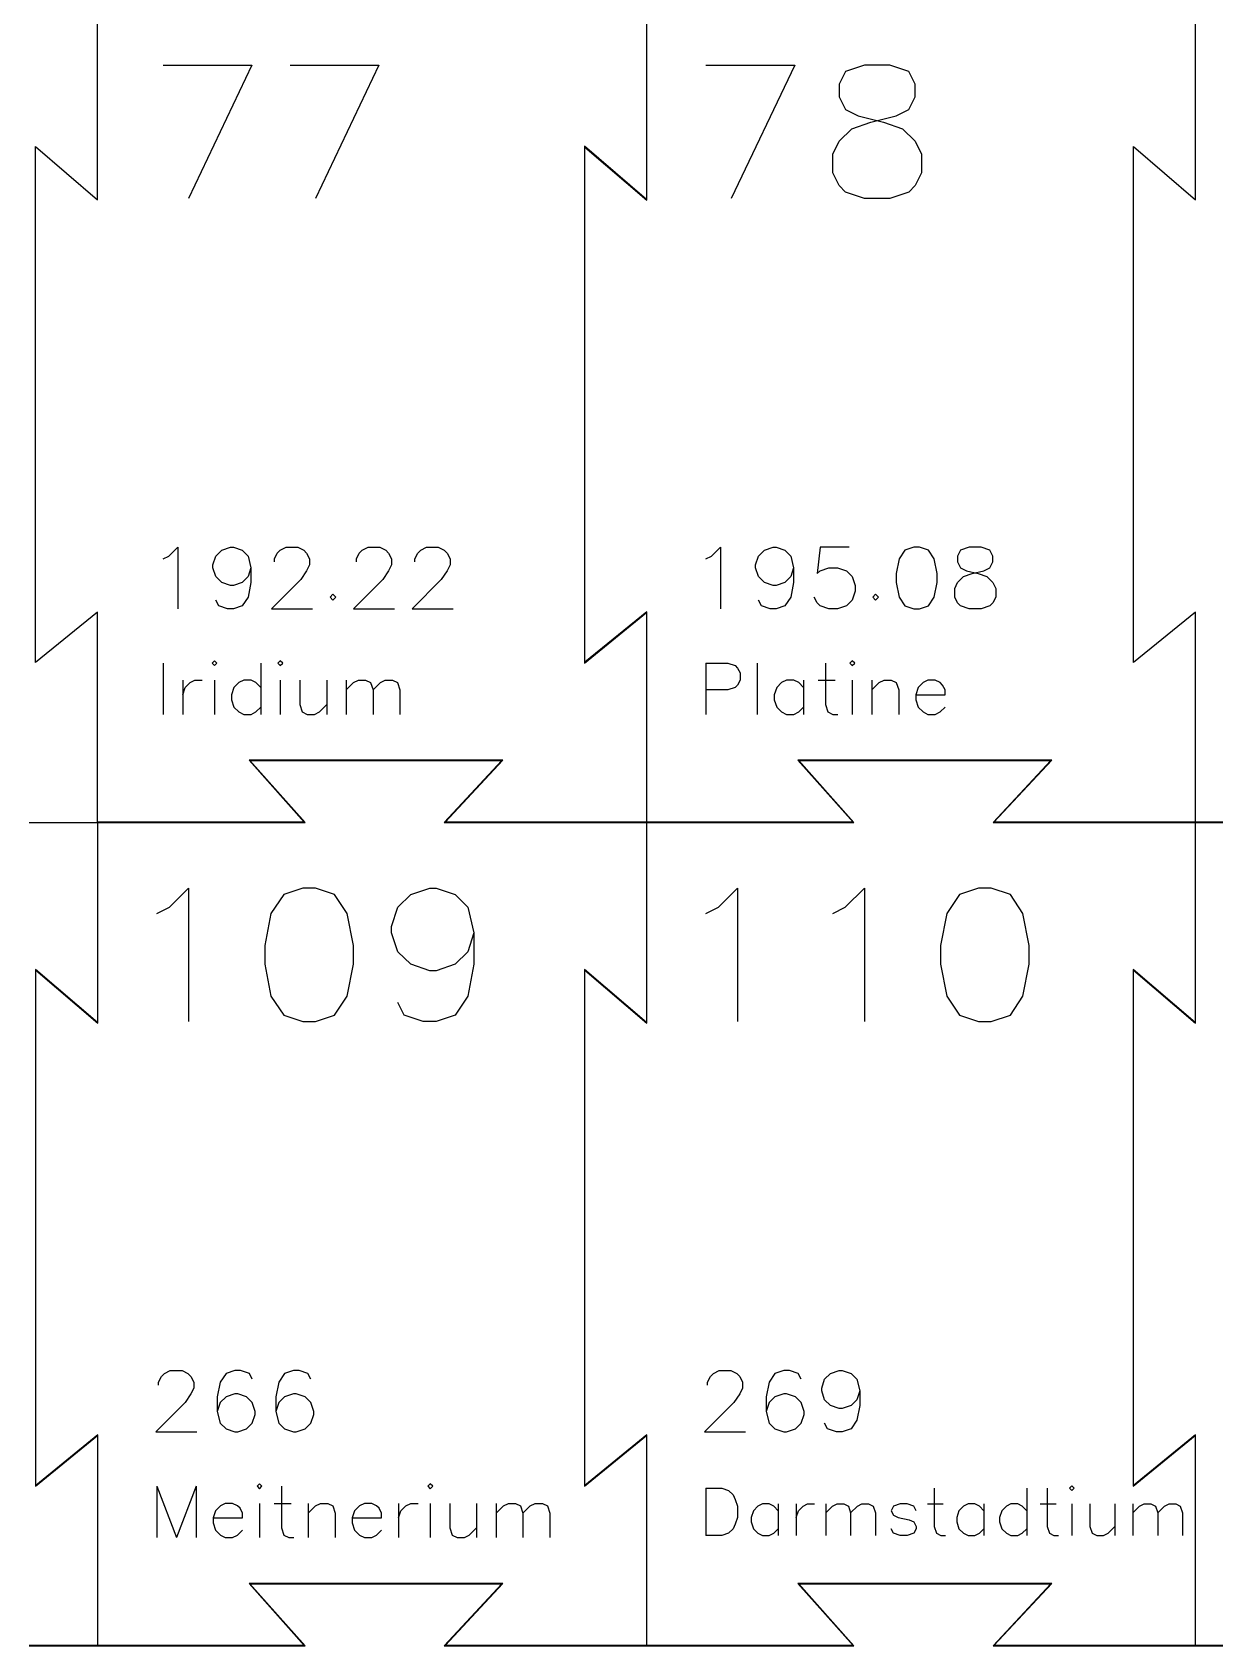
# Model space of a CAD drawing. Extents: x 0 to 297, y 0 to 210.
# Drawn here: x 132.7 to 164.73, y 50.47 to 94.19 of the extents above; entities that cross this region are included whole.
import ezdxf

# ---------------------------------------------------------------- set-up
doc = ezdxf.new("R2010")
doc.units = 0
doc.layers.get('0').update_dxf_attribs({"linetype": 'CONTINUOUS'})

msp = doc.modelspace()

# ---------------------------------------------------------------- linework, layer by layer
at = {"color": 1}
for p, q in [((149.333311, 95.087278), (149.333311, 92.386224)), ((149.342327, 92.386224), (149.342327, 95.087278)), ((134.466542, 89.655262), (134.466542, 92.386247)), ((149.333311, 92.386224), (149.333311, 89.665496)), ((149.342327, 89.645002), (149.342327, 92.386224)), ((164.209413, 89.655262), (164.209413, 92.386247)), ((132.787718, 77.110438), (132.787718, 91.093906)), ((132.787718, 91.093906), (134.466542, 89.655262)), ((149.333311, 89.665496), (147.654488, 91.104145)), ((147.654488, 91.104145), (147.654488, 77.100472)), ((147.663503, 77.120145), (147.663503, 91.083652)), ((147.663503, 91.083652), (149.342327, 89.645002)), ((162.530589, 77.110438), (162.530589, 91.093906)), ((162.530589, 91.093906), (164.209413, 89.655262)), ((134.466542, 78.481651), (132.787718, 77.110438)), ((134.466542, 75.638294), (134.466542, 78.481651)), ((147.654488, 77.100472), (149.333311, 78.471902)), ((149.342327, 78.491576), (147.663503, 77.120145)), ((149.333311, 78.471902), (149.333311, 75.63805)), ((149.342327, 75.63805), (149.342327, 78.491576)), ((164.209413, 78.481651), (162.530589, 77.110438)), ((164.209413, 75.638294), (164.209413, 78.481651)), ((149.333311, 75.63805), (149.333311, 72.779605)), ((149.342327, 72.779605), (149.342327, 75.63805)), ((138.568511, 74.463358), (140.066173, 72.784523)), ((145.443654, 74.463358), (138.568511, 74.463358)), ((140.086666, 72.775508), (138.589004, 74.454342)), ((138.589004, 74.454342), (145.422341, 74.454342)), ((145.422341, 74.454342), (143.85992, 72.775508)), ((143.880414, 72.784523), (145.443654, 74.463358)), ((153.439946, 74.463358), (154.937608, 72.784523)), ((160.31509, 74.463358), (153.439946, 74.463358)), ((154.958101, 72.775508), (153.46044, 74.454342)), ((153.46044, 74.454342), (160.293777, 74.454342)), ((160.293777, 74.454342), (158.731356, 72.775508)), ((158.751849, 72.784523), (160.31509, 74.463358)), ((134.461876, 72.779993), (134.461876, 70.078938)), ((134.470891, 72.779993), (134.461876, 72.779993)), ((136.47408, 72.784523), (134.466542, 72.784523)), ((134.466542, 72.784523), (134.466542, 72.775508)), ((134.466542, 72.775508), (136.47408, 72.775508)), ((134.470891, 70.078938), (134.470891, 72.779993)), ((140.066173, 72.784523), (136.47408, 72.784523)), ((136.47408, 72.775508), (140.086666, 72.775508)), ((143.85992, 72.775508), (145.665803, 72.775508)), ((145.665803, 72.784523), (143.880414, 72.784523)), ((147.481523, 72.784523), (145.665803, 72.784523)), ((145.665803, 72.775508), (147.481523, 72.775508)), ((149.33823, 72.784523), (147.481523, 72.784523)), ((147.481523, 72.775508), (149.33823, 72.775508)), ((149.333311, 72.779993), (149.333311, 70.078938)), ((149.342327, 72.779993), (149.333311, 72.779993)), ((149.333311, 72.779605), (149.342327, 72.779605)), ((151.345516, 72.784523), (149.337977, 72.784523)), ((149.337977, 72.784523), (149.337977, 72.775508)), ((149.337977, 72.775508), (151.345516, 72.775508)), ((149.33823, 72.775508), (149.33823, 72.784523)), ((149.342327, 70.078938), (149.342327, 72.779993)), ((154.937608, 72.784523), (151.345516, 72.784523)), ((151.345516, 72.775508), (154.958101, 72.775508)), ((158.731356, 72.775508), (160.537239, 72.775508)), ((160.537239, 72.784523), (158.751849, 72.784523)), ((162.352959, 72.784523), (160.537239, 72.784523)), ((160.537239, 72.775508), (162.352959, 72.775508)), ((164.209665, 72.784523), (162.352959, 72.784523)), ((162.352959, 72.775508), (164.209665, 72.775508)), ((164.204747, 72.779993), (164.204747, 70.078938)), ((164.213762, 72.779993), (164.204747, 72.779993)), ((166.216951, 72.784523), (164.209413, 72.784523)), ((164.209413, 72.784523), (164.209413, 72.775508)), ((164.209413, 72.775508), (166.216951, 72.775508)), ((164.209665, 72.775508), (164.209665, 72.784523)), ((164.213762, 70.078938), (164.213762, 72.779993)), ((134.461876, 70.078938), (134.461876, 67.358211)), ((134.470891, 67.337717), (134.470891, 70.078938)), ((149.333311, 70.078938), (149.333311, 67.358211)), ((149.342327, 67.337717), (149.342327, 70.078938)), ((164.204747, 70.078938), (164.204747, 67.358211)), ((164.213762, 67.337717), (164.213762, 70.078938)), ((134.461876, 67.358211), (132.783052, 68.79686)), ((132.783052, 68.79686), (132.783052, 54.793186)), ((132.792068, 54.81286), (132.792068, 68.776366)), ((132.792068, 68.776366), (134.470891, 67.337717)), ((149.333311, 67.358211), (147.654488, 68.79686)), ((147.654488, 68.79686), (147.654488, 54.793186)), ((147.663503, 54.81286), (147.663503, 68.776366)), ((147.663503, 68.776366), (149.342327, 67.337717)), ((164.204747, 67.358211), (162.525923, 68.79686)), ((162.525923, 68.79686), (162.525923, 54.793186)), ((162.534939, 54.81286), (162.534939, 68.776366)), ((162.534939, 68.776366), (164.213762, 67.337717)), ((132.783052, 54.793186), (134.461876, 56.164617)), ((134.470891, 56.18429), (132.792068, 54.81286)), ((134.461876, 56.164617), (134.461876, 53.330764)), ((134.470891, 53.330764), (134.470891, 56.18429)), ((147.654488, 54.793186), (149.333311, 56.164617)), ((149.342327, 56.18429), (147.663503, 54.81286)), ((149.333311, 56.164617), (149.333311, 53.330764)), ((149.342327, 53.330764), (149.342327, 56.18429)), ((162.525923, 54.793186), (164.204747, 56.164617)), ((164.213762, 56.18429), (162.534939, 54.81286)), ((164.204747, 56.164617), (164.204747, 53.330764)), ((164.213762, 53.330764), (164.213762, 56.18429)), ((134.461876, 53.330764), (134.461876, 50.472319)), ((134.470891, 50.472319), (134.470891, 53.330764)), ((149.333311, 53.330764), (149.333311, 50.472319)), ((149.342327, 50.472319), (149.342327, 53.330764)), ((164.204747, 53.330764), (164.204747, 50.472319)), ((164.213762, 50.472319), (164.213762, 53.330764)), ((138.568511, 52.156072), (140.066173, 50.477238)), ((145.443654, 52.156072), (138.568511, 52.156072)), ((140.086666, 50.468223), (138.589004, 52.147057)), ((138.589004, 52.147057), (145.422341, 52.147057)), ((145.422341, 52.147057), (143.85992, 50.468223)), ((143.880414, 50.477238), (145.443654, 52.156072)), ((153.439946, 52.156072), (154.937608, 50.477238)), ((160.31509, 52.156072), (153.439946, 52.156072)), ((154.958101, 50.468223), (153.46044, 52.147057)), ((153.46044, 52.147057), (160.293777, 52.147057)), ((160.293777, 52.147057), (158.731356, 50.468223)), ((158.751849, 50.477238), (160.31509, 52.156072)), ((134.466795, 50.477238), (132.610088, 50.477238)), ((132.610088, 50.468223), (134.466795, 50.468223)), ((134.461876, 50.472319), (134.470891, 50.472319)), ((136.47408, 50.477238), (134.466542, 50.477238)), ((134.466542, 50.477238), (134.466542, 50.468223)), ((134.466542, 50.468223), (136.47408, 50.468223)), ((134.466795, 50.468223), (134.466795, 50.477238)), ((140.066173, 50.477238), (136.47408, 50.477238)), ((136.47408, 50.468223), (140.086666, 50.468223)), ((143.85992, 50.468223), (145.665803, 50.468223)), ((145.665803, 50.477238), (143.880414, 50.477238)), ((147.481523, 50.477238), (145.665803, 50.477238)), ((145.665803, 50.468223), (147.481523, 50.468223)), ((149.33823, 50.477238), (147.481523, 50.477238)), ((147.481523, 50.468223), (149.33823, 50.468223)), ((149.333311, 50.472319), (149.342327, 50.472319)), ((151.345516, 50.477238), (149.337977, 50.477238)), ((149.337977, 50.477238), (149.337977, 50.468223)), ((149.337977, 50.468223), (151.345516, 50.468223)), ((149.33823, 50.468223), (149.33823, 50.477238)), ((154.937608, 50.477238), (151.345516, 50.477238)), ((151.345516, 50.468223), (154.958101, 50.468223)), ((158.731356, 50.468223), (160.537239, 50.468223)), ((160.537239, 50.477238), (158.751849, 50.477238)), ((162.352959, 50.477238), (160.537239, 50.477238)), ((160.537239, 50.468223), (162.352959, 50.468223)), ((164.209665, 50.477238), (162.352959, 50.477238)), ((162.352959, 50.468223), (164.209665, 50.468223)), ((164.204747, 50.472319), (164.213762, 50.472319)), ((166.216951, 50.477238), (164.209413, 50.477238)), ((164.209413, 50.477238), (164.209413, 50.468223)), ((164.209413, 50.468223), (166.216951, 50.468223)), ((164.209665, 50.468223), (164.209665, 50.477238))]:
    msp.add_line(p, q, dxfattribs=at)
at = {"color": 5}
for p, q in [((136.2433, 93.304776), (138.649474, 93.304776)), ((138.649474, 93.304776), (136.930779, 89.692764)), ((139.680692, 93.304776), (142.086865, 93.304776)), ((142.086865, 93.304776), (140.36817, 89.692764)), ((150.946853, 93.304776), (153.353027, 93.304776)), ((153.353027, 93.304776), (151.634332, 89.692764)), ((155.240864, 93.304776), (154.727984, 93.130177)), ((155.928343, 93.304776), (155.240864, 93.304776)), ((156.446679, 93.130177), (155.928343, 93.304776)), ((154.727984, 93.130177), (154.553386, 92.786436)), ((154.553386, 92.786436), (154.553386, 92.442694)), ((156.615821, 92.786436), (156.446679, 93.130177)), ((156.615821, 92.442694), (156.615821, 92.786436)), ((154.553386, 92.442694), (154.727984, 92.098953)), ((156.446679, 92.098953), (156.615821, 92.442694)), ((154.727984, 92.098953), (155.071723, 91.929811)), ((155.071723, 91.929811), (155.759201, 91.755212)), ((155.415462, 91.755212), (156.10294, 91.929811)), ((156.10294, 91.929811), (156.446679, 92.098953)), ((154.553386, 91.242328), (154.902581, 91.580613)), ((154.902581, 91.580613), (155.415462, 91.755212)), ((155.759201, 91.755212), (156.277538, 91.580613)), ((156.277538, 91.580613), (156.615821, 91.242328)), ((154.384245, 90.89313), (154.553386, 91.242328)), ((156.615821, 91.242328), (156.790419, 90.89313)), ((154.384245, 90.380247), (154.384245, 90.89313)), ((156.790419, 90.89313), (156.790419, 90.380247)), ((154.553386, 90.036505), (154.384245, 90.380247)), ((156.790419, 90.380247), (156.615821, 90.036505)), ((154.727984, 89.864635), (154.553386, 90.036505)), ((155.240864, 89.692764), (154.727984, 89.864635)), ((155.928343, 89.692764), (155.240864, 89.692764)), ((156.446679, 89.864635), (155.928343, 89.692764)), ((156.615821, 90.036505), (156.446679, 89.864635)), ((136.399439, 79.997749), (136.638672, 80.236982)), ((136.638672, 80.236982), (136.638672, 78.5699)), ((137.66863, 79.997749), (137.829797, 80.156398)), ((137.829797, 80.156398), (138.066511, 80.236982)), ((138.066511, 80.236982), (138.147095, 80.236982)), ((138.147095, 80.236982), (138.383809, 80.156398)), ((138.383809, 80.156398), (138.542458, 79.997749)), ((139.255118, 79.919683), (139.335702, 80.075814)), ((139.335702, 80.075814), (139.416285, 80.156398)), ((139.416285, 80.156398), (139.572416, 80.236982)), ((139.572416, 80.236982), (139.889713, 80.236982)), ((139.889713, 80.236982), (140.050881, 80.156398)), ((140.050881, 80.156398), (140.128946, 80.075814)), ((140.128946, 80.075814), (140.207011, 79.919683)), ((141.476202, 79.919683), (141.556785, 80.075814)), ((141.556785, 80.075814), (141.637369, 80.156398)), ((141.637369, 80.156398), (141.793499, 80.236982)), ((141.793499, 80.236982), (142.110797, 80.236982)), ((142.110797, 80.236982), (142.271964, 80.156398)), ((142.271964, 80.156398), (142.350029, 80.075814)), ((142.350029, 80.075814), (142.428095, 79.919683)), ((143.06269, 79.919683), (143.143274, 80.075814)), ((143.143274, 80.075814), (143.223857, 80.156398)), ((143.223857, 80.156398), (143.379988, 80.236982)), ((143.379988, 80.236982), (143.697285, 80.236982)), ((143.697285, 80.236982), (143.858452, 80.156398)), ((143.858452, 80.156398), (143.936518, 80.075814)), ((143.936518, 80.075814), (144.014583, 79.919683)), ((151.102992, 79.997749), (151.342225, 80.236982)), ((151.342225, 80.236982), (151.342225, 78.5699)), ((152.372183, 79.997749), (152.53335, 80.156398)), ((152.53335, 80.156398), (152.770064, 80.236982)), ((152.770064, 80.236982), (152.850648, 80.236982)), ((152.850648, 80.236982), (153.087362, 80.156398)), ((153.087362, 80.156398), (153.246011, 79.997749)), ((154.039255, 80.236982), (153.958671, 79.521799)), ((154.832499, 80.236982), (154.039255, 80.236982)), ((156.340922, 80.156398), (156.179755, 79.919683)), ((156.577636, 80.236982), (156.340922, 80.156398)), ((156.736285, 80.236982), (156.577636, 80.236982)), ((156.975517, 80.156398), (156.736285, 80.236982)), ((157.131648, 79.919683), (156.975517, 80.156398)), ((157.846827, 80.156398), (157.766243, 79.997749)), ((158.083541, 80.236982), (157.846827, 80.156398)), ((158.400838, 80.236982), (158.083541, 80.236982)), ((158.640071, 80.156398), (158.400838, 80.236982)), ((158.718136, 79.997749), (158.640071, 80.156398)), ((136.243309, 79.919683), (136.399439, 79.997749)), ((137.590565, 79.758515), (137.66863, 79.997749)), ((137.590565, 79.680449), (137.590565, 79.758515)), ((137.66863, 79.441215), (137.590565, 79.680449)), ((138.542458, 79.997749), (138.620523, 79.680449)), ((138.620523, 79.680449), (138.542458, 79.441215)), ((138.620523, 79.680449), (138.620523, 79.285083)), ((139.255118, 79.839099), (139.255118, 79.919683)), ((140.128946, 79.602383), (139.970297, 79.363149)), ((140.207011, 79.758515), (140.128946, 79.602383)), ((140.207011, 79.919683), (140.207011, 79.758515)), ((141.476202, 79.839099), (141.476202, 79.919683)), ((142.350029, 79.602383), (142.191381, 79.363149)), ((142.428095, 79.758515), (142.350029, 79.602383)), ((142.428095, 79.919683), (142.428095, 79.758515)), ((143.06269, 79.839099), (143.06269, 79.919683)), ((143.936518, 79.602383), (143.777869, 79.363149)), ((144.014583, 79.758515), (143.936518, 79.602383)), ((144.014583, 79.919683), (144.014583, 79.758515)), ((150.946862, 79.919683), (151.102992, 79.997749)), ((152.294118, 79.758515), (152.372183, 79.997749)), ((152.294118, 79.680449), (152.294118, 79.758515)), ((152.372183, 79.441215), (152.294118, 79.680449)), ((153.246011, 79.997749), (153.324076, 79.680449)), ((153.324076, 79.680449), (153.246011, 79.441215)), ((153.324076, 79.680449), (153.324076, 79.285083)), ((153.958671, 79.521799), (154.039255, 79.602383)), ((154.039255, 79.602383), (154.275969, 79.680449)), ((154.275969, 79.680449), (154.515201, 79.680449)), ((154.515201, 79.680449), (154.754434, 79.602383)), ((154.754434, 79.602383), (154.910564, 79.441215)), ((156.179755, 79.919683), (156.10169, 79.521799)), ((157.212231, 79.521799), (157.131648, 79.919683)), ((157.766243, 79.997749), (157.766243, 79.839099)), ((157.766243, 79.839099), (157.846827, 79.680449)), ((157.846827, 79.680449), (158.005475, 79.602383)), ((158.005475, 79.602383), (158.322773, 79.521799)), ((158.164124, 79.521799), (158.481422, 79.602383)), ((158.481422, 79.602383), (158.640071, 79.680449)), ((158.640071, 79.680449), (158.718136, 79.839099)), ((158.718136, 79.839099), (158.718136, 79.997749)), ((137.829797, 79.285083), (137.66863, 79.441215)), ((138.066511, 79.204499), (137.829797, 79.285083)), ((138.147095, 79.204499), (138.066511, 79.204499)), ((138.383809, 79.285083), (138.147095, 79.204499)), ((138.542458, 79.441215), (138.383809, 79.285083)), ((138.620523, 79.285083), (138.542458, 78.8872)), ((139.970297, 79.363149), (139.177053, 78.5699)), ((142.191381, 79.363149), (141.398136, 78.5699)), ((143.777869, 79.363149), (142.984625, 78.5699)), ((152.53335, 79.285083), (152.372183, 79.441215)), ((152.770064, 79.204499), (152.53335, 79.285083)), ((152.850648, 79.204499), (152.770064, 79.204499)), ((153.087362, 79.285083), (152.850648, 79.204499)), ((153.246011, 79.441215), (153.087362, 79.285083)), ((153.324076, 79.285083), (153.246011, 78.8872)), ((154.910564, 79.441215), (154.991148, 79.204499)), ((154.991148, 79.204499), (154.991148, 79.04585)), ((156.10169, 79.521799), (156.10169, 79.285083)), ((156.10169, 79.285083), (156.179755, 78.8872)), ((157.131648, 78.8872), (157.212231, 79.285083)), ((157.212231, 79.285083), (157.212231, 79.521799)), ((157.688178, 79.123915), (157.766243, 79.285083)), ((157.766243, 79.285083), (157.92741, 79.441215)), ((157.92741, 79.441215), (158.164124, 79.521799)), ((158.322773, 79.521799), (158.562005, 79.441215)), ((158.562005, 79.441215), (158.718136, 79.285083)), ((158.718136, 79.285083), (158.79872, 79.123915)), ((137.749213, 78.649225), (137.66863, 78.807875)), ((138.542458, 78.8872), (138.383809, 78.649225)), ((140.841606, 78.967784), (140.763541, 78.8872)), ((140.763541, 78.8872), (140.841606, 78.807875)), ((140.92219, 78.8872), (140.841606, 78.967784)), ((140.841606, 78.807875), (140.92219, 78.8872)), ((152.452766, 78.649225), (152.372183, 78.807875)), ((153.246011, 78.8872), (153.087362, 78.649225)), ((153.958671, 78.72855), (153.880606, 78.8872)), ((154.039255, 78.649225), (153.958671, 78.72855)), ((154.910564, 78.807875), (154.754434, 78.649225)), ((154.991148, 79.04585), (154.910564, 78.807875)), ((155.54516, 78.967784), (155.467094, 78.8872)), ((155.467094, 78.8872), (155.54516, 78.807875)), ((155.625743, 78.8872), (155.54516, 78.967784)), ((155.54516, 78.807875), (155.625743, 78.8872)), ((156.179755, 78.8872), (156.340922, 78.649225)), ((156.975517, 78.649225), (157.131648, 78.8872)), ((157.688178, 78.8872), (157.688178, 79.123915)), ((157.766243, 78.72855), (157.688178, 78.8872)), ((157.846827, 78.649225), (157.766243, 78.72855)), ((158.718136, 78.72855), (158.640071, 78.649225)), ((158.79872, 78.8872), (158.718136, 78.72855)), ((158.79872, 79.123915), (158.79872, 78.8872)), ((137.985928, 78.5699), (137.749213, 78.649225)), ((138.147095, 78.5699), (137.985928, 78.5699)), ((138.383809, 78.649225), (138.147095, 78.5699)), ((139.177053, 78.5699), (140.287595, 78.5699)), ((141.398136, 78.5699), (142.508678, 78.5699)), ((142.984625, 78.5699), (144.095167, 78.5699)), ((152.689481, 78.5699), (152.452766, 78.649225)), ((152.850648, 78.5699), (152.689481, 78.5699)), ((153.087362, 78.649225), (152.850648, 78.5699)), ((154.275969, 78.5699), (154.039255, 78.649225)), ((154.515201, 78.5699), (154.275969, 78.5699)), ((154.754434, 78.649225), (154.515201, 78.5699)), ((156.340922, 78.649225), (156.577636, 78.5699)), ((156.577636, 78.5699), (156.736285, 78.5699)), ((156.736285, 78.5699), (156.975517, 78.649225)), ((158.083541, 78.5699), (157.846827, 78.649225)), ((158.400838, 78.5699), (158.083541, 78.5699)), ((158.640071, 78.649225), (158.400838, 78.5699)), ((136.243266, 77.098024), (136.243266, 75.708789)), ((137.632492, 77.163079), (137.567438, 77.098024)), ((137.567438, 77.098024), (137.632492, 77.030871)), ((137.699645, 77.098024), (137.632492, 77.163079)), ((137.632492, 77.030871), (137.699645, 77.098024)), ((138.889512, 77.098024), (138.889512, 75.708789)), ((139.416242, 77.163079), (139.351188, 77.098024)), ((139.351188, 77.098024), (139.416242, 77.030871)), ((139.483395, 77.098024), (139.416242, 77.163079)), ((139.416242, 77.030871), (139.483395, 77.098024)), ((150.946817, 77.098024), (150.946817, 75.708789)), ((150.946817, 77.098024), (151.5428, 77.098024)), ((151.5428, 77.098024), (151.740061, 77.030871)), ((151.740061, 77.030871), (151.807214, 76.963717)), ((151.807214, 76.963717), (151.874367, 76.833608)), ((152.336044, 77.098024), (152.336044, 75.708789)), ((154.186947, 77.098024), (154.186947, 75.973205)), ((154.913038, 77.163079), (154.847984, 77.098024)), ((154.847984, 77.098024), (154.913038, 77.030871)), ((154.980191, 77.098024), (154.913038, 77.163079)), ((154.913038, 77.030871), (154.980191, 77.098024)), ((136.772095, 76.634246), (136.772095, 75.708789)), ((136.839248, 76.434885), (136.971456, 76.569191)), ((136.971456, 76.569191), (137.103663, 76.634246)), ((137.103663, 76.634246), (137.300925, 76.634246)), ((137.632492, 76.634246), (137.632492, 75.708789)), ((138.295628, 76.569191), (138.161322, 76.434885)), ((138.425737, 76.634246), (138.295628, 76.569191)), ((138.625097, 76.634246), (138.425737, 76.634246)), ((138.757304, 76.569191), (138.625097, 76.634246)), ((138.889512, 76.434885), (138.757304, 76.569191)), ((139.416242, 76.634246), (139.416242, 75.708789)), ((139.945072, 76.634246), (139.945072, 75.973205)), ((140.673262, 76.634246), (140.673262, 75.708789)), ((141.199992, 76.634246), (141.199992, 75.708789)), ((141.199992, 76.36983), (141.399353, 76.569191)), ((141.399353, 76.569191), (141.53156, 76.634246)), ((141.53156, 76.634246), (141.728822, 76.634246)), ((141.728822, 76.634246), (141.863128, 76.569191)), ((141.863128, 76.569191), (141.928182, 76.36983)), ((141.928182, 76.36983), (142.127543, 76.569191)), ((142.127543, 76.569191), (142.257651, 76.634246)), ((142.257651, 76.634246), (142.457012, 76.634246)), ((142.457012, 76.634246), (142.589219, 76.569191)), ((142.589219, 76.569191), (142.656372, 76.36983)), ((151.874367, 76.634246), (151.807214, 76.502038)), ((151.874367, 76.833608), (151.874367, 76.634246)), ((152.999179, 76.569191), (152.864873, 76.434885)), ((153.129288, 76.634246), (152.999179, 76.569191)), ((153.328648, 76.634246), (153.129288, 76.634246)), ((153.460856, 76.569191), (153.328648, 76.634246)), ((153.593063, 76.434885), (153.460856, 76.569191)), ((153.593063, 76.634246), (153.593063, 75.708789)), ((153.989685, 76.634246), (154.451361, 76.634246)), ((154.913038, 76.634246), (154.913038, 75.708789)), ((155.441867, 76.634246), (155.441867, 75.708789)), ((155.441867, 76.36983), (155.641228, 76.569191)), ((155.641228, 76.569191), (155.773435, 76.634246)), ((155.773435, 76.634246), (155.970697, 76.634246)), ((155.970697, 76.634246), (156.105003, 76.569191)), ((156.105003, 76.569191), (156.170057, 76.36983)), ((156.831094, 76.569191), (156.696788, 76.434885)), ((156.961203, 76.634246), (156.831094, 76.569191)), ((157.160563, 76.634246), (156.961203, 76.634246)), ((157.29277, 76.569191), (157.160563, 76.634246)), ((157.359923, 76.502038), (157.29277, 76.569191)), ((136.772095, 76.237622), (136.839248, 76.434885)), ((138.161322, 76.434885), (138.096267, 76.237622)), ((138.096267, 76.237622), (138.096267, 76.105413)), ((138.096267, 76.105413), (138.161322, 75.907101)), ((141.928182, 76.36983), (141.928182, 75.708789)), ((142.656372, 76.36983), (142.656372, 75.708789)), ((151.5428, 76.36983), (150.946817, 76.36983)), ((151.740061, 76.434885), (151.5428, 76.36983)), ((151.807214, 76.502038), (151.740061, 76.434885)), ((152.864873, 76.434885), (152.799819, 76.237622)), ((152.799819, 76.237622), (152.799819, 76.105413)), ((152.799819, 76.105413), (152.864873, 75.907101)), ((156.170057, 76.36983), (156.170057, 75.708789)), ((156.696788, 76.434885), (156.631734, 76.237622)), ((156.631734, 76.237622), (157.424978, 76.237622)), ((156.631734, 76.237622), (156.631734, 76.105413)), ((156.631734, 76.105413), (156.696788, 75.907101)), ((157.424978, 76.36983), (157.359923, 76.502038)), ((157.424978, 76.237622), (157.424978, 76.36983)), ((138.161322, 75.907101), (138.295628, 75.774893)), ((138.295628, 75.774893), (138.425737, 75.708789)), ((138.425737, 75.708789), (138.625097, 75.708789)), ((138.625097, 75.708789), (138.757304, 75.774893)), ((138.757304, 75.774893), (138.889512, 75.907101)), ((139.945072, 75.973205), (140.012225, 75.774893)), ((140.012225, 75.774893), (140.144432, 75.708789)), ((140.144432, 75.708789), (140.343792, 75.708789)), ((140.343792, 75.708789), (140.473901, 75.774893)), ((140.473901, 75.774893), (140.673262, 75.973205)), ((152.864873, 75.907101), (152.999179, 75.774893)), ((152.999179, 75.774893), (153.129288, 75.708789)), ((153.129288, 75.708789), (153.328648, 75.708789)), ((153.328648, 75.708789), (153.460856, 75.774893)), ((153.460856, 75.774893), (153.593063, 75.907101)), ((154.186947, 75.973205), (154.2541, 75.774893)), ((154.2541, 75.774893), (154.384209, 75.708789)), ((154.384209, 75.708789), (154.518514, 75.708789)), ((156.696788, 75.907101), (156.831094, 75.774893)), ((156.831094, 75.774893), (156.961203, 75.708789)), ((156.961203, 75.708789), (157.160563, 75.708789)), ((157.160563, 75.708789), (157.29277, 75.774893)), ((157.29277, 75.774893), (157.424978, 75.907101)), ((136.4137, 70.47915), (136.932037, 70.99749)), ((136.932037, 70.99749), (136.932037, 67.385479)), ((140.025689, 70.99749), (139.512808, 70.822892)), ((140.369428, 70.99749), (140.025689, 70.99749)), ((140.887765, 70.822892), (140.369428, 70.99749)), ((142.9502, 70.822892), (143.46308, 70.99749)), ((143.46308, 70.99749), (143.637678, 70.99749)), ((143.637678, 70.99749), (144.150559, 70.822892)), ((151.285135, 70.47915), (151.803472, 70.99749)), ((151.803472, 70.99749), (151.803472, 67.385479)), ((154.722527, 70.47915), (155.240864, 70.99749)), ((155.240864, 70.99749), (155.240864, 67.385479)), ((158.334516, 70.99749), (157.821635, 70.822892)), ((158.678255, 70.99749), (158.334516, 70.99749)), ((159.196592, 70.822892), (158.678255, 70.99749)), ((136.075417, 70.310008), (136.4137, 70.47915)), ((139.512808, 70.822892), (139.163613, 70.310008)), ((141.226048, 70.310008), (140.887765, 70.822892)), ((142.431863, 69.96081), (142.601004, 70.47915)), ((142.601004, 70.47915), (142.9502, 70.822892)), ((144.150559, 70.822892), (144.494298, 70.47915)), ((144.494298, 70.47915), (144.663439, 69.791668)), ((150.946852, 70.310008), (151.285135, 70.47915)), ((154.384244, 70.310008), (154.722527, 70.47915)), ((157.821635, 70.822892), (157.47244, 70.310008)), ((159.534875, 70.310008), (159.196592, 70.822892)), ((139.163613, 70.310008), (138.994472, 69.447926)), ((141.400645, 69.447926), (141.226048, 70.310008)), ((142.431863, 69.791668), (142.431863, 69.96081)), ((157.47244, 70.310008), (157.303298, 69.447926)), ((159.709472, 69.447926), (159.534875, 70.310008)), ((142.601004, 69.273328), (142.431863, 69.791668)), ((144.663439, 69.791668), (144.494298, 69.273328)), ((144.663439, 69.791668), (144.663439, 68.935043)), ((138.994472, 69.447926), (138.994472, 68.935043)), ((141.400645, 68.935043), (141.400645, 69.447926)), ((142.9502, 68.935043), (142.601004, 69.273328)), ((144.494298, 69.273328), (144.150559, 68.935043)), ((157.303298, 69.447926), (157.303298, 68.935043)), ((159.709472, 68.935043), (159.709472, 69.447926)), ((138.994472, 68.935043), (139.163613, 68.072961)), ((141.226048, 68.072961), (141.400645, 68.935043)), ((143.46308, 68.760444), (142.9502, 68.935043)), ((143.637678, 68.760444), (143.46308, 68.760444)), ((144.150559, 68.935043), (143.637678, 68.760444)), ((144.663439, 68.935043), (144.494298, 68.072961)), ((157.303298, 68.935043), (157.47244, 68.072961)), ((159.534875, 68.072961), (159.709472, 68.935043)), ((139.163613, 68.072961), (139.512808, 67.557349)), ((140.887765, 67.557349), (141.226048, 68.072961)), ((142.775602, 67.557349), (142.601004, 67.901091)), ((144.494298, 68.072961), (144.150559, 67.557349)), ((157.47244, 68.072961), (157.821635, 67.557349)), ((159.196592, 67.557349), (159.534875, 68.072961)), ((139.512808, 67.557349), (140.025689, 67.385479)), ((140.025689, 67.385479), (140.369428, 67.385479)), ((140.369428, 67.385479), (140.887765, 67.557349)), ((143.288483, 67.385479), (142.775602, 67.557349)), ((143.637678, 67.385479), (143.288483, 67.385479)), ((144.150559, 67.557349), (143.637678, 67.385479)), ((157.821635, 67.557349), (158.334516, 67.385479)), ((158.334516, 67.385479), (158.678255, 67.385479)), ((158.678255, 67.385479), (159.196592, 67.557349)), ((136.119461, 57.612397), (136.200045, 57.768529)), ((136.200045, 57.768529), (136.280628, 57.849113)), ((136.280628, 57.849113), (136.436759, 57.929697)), ((136.436759, 57.929697), (136.754057, 57.929697)), ((136.754057, 57.929697), (136.915224, 57.849113)), ((136.915224, 57.849113), (136.993289, 57.768529)), ((136.993289, 57.768529), (137.071354, 57.612397)), ((137.945182, 57.849113), (137.786533, 57.612397)), ((138.184414, 57.929697), (137.945182, 57.849113)), ((138.340545, 57.929697), (138.184414, 57.929697)), ((138.579777, 57.849113), (138.340545, 57.929697)), ((138.657843, 57.690463), (138.579777, 57.849113)), ((139.53167, 57.849113), (139.373022, 57.612397)), ((139.770903, 57.929697), (139.53167, 57.849113)), ((139.927033, 57.929697), (139.770903, 57.929697)), ((140.166266, 57.849113), (139.927033, 57.929697)), ((140.244331, 57.690463), (140.166266, 57.849113)), ((150.990897, 57.612397), (151.07148, 57.768529)), ((151.07148, 57.768529), (151.152064, 57.849113)), ((151.152064, 57.849113), (151.308194, 57.929697)), ((151.308194, 57.929697), (151.625492, 57.929697)), ((151.625492, 57.929697), (151.786659, 57.849113)), ((151.786659, 57.849113), (151.864725, 57.768529)), ((151.864725, 57.768529), (151.94279, 57.612397)), ((152.816617, 57.849113), (152.657969, 57.612397)), ((153.05585, 57.929697), (152.816617, 57.849113)), ((153.21198, 57.929697), (153.05585, 57.929697)), ((153.451213, 57.849113), (153.21198, 57.929697)), ((153.529278, 57.690463), (153.451213, 57.849113)), ((154.163873, 57.690463), (154.32504, 57.849113)), ((154.32504, 57.849113), (154.561755, 57.929697)), ((154.561755, 57.929697), (154.642338, 57.929697)), ((154.642338, 57.929697), (154.879052, 57.849113)), ((154.879052, 57.849113), (155.037701, 57.690463)), ((136.119461, 57.531813), (136.119461, 57.612397)), ((136.993289, 57.295098), (136.83464, 57.055864)), ((137.071354, 57.451229), (136.993289, 57.295098)), ((137.071354, 57.612397), (137.071354, 57.451229)), ((137.786533, 57.612397), (137.70595, 57.214514)), ((138.184414, 57.295098), (137.945182, 57.214514)), ((138.26248, 57.295098), (138.184414, 57.295098)), ((138.501712, 57.214514), (138.26248, 57.295098)), ((139.373022, 57.612397), (139.292438, 57.214514)), ((139.770903, 57.295098), (139.53167, 57.214514)), ((139.848968, 57.295098), (139.770903, 57.295098)), ((140.0882, 57.214514), (139.848968, 57.295098)), ((150.990897, 57.531813), (150.990897, 57.612397)), ((151.864725, 57.295098), (151.706076, 57.055864)), ((151.94279, 57.451229), (151.864725, 57.295098)), ((151.94279, 57.612397), (151.94279, 57.451229)), ((152.657969, 57.612397), (152.577385, 57.214514)), ((153.05585, 57.295098), (152.816617, 57.214514)), ((153.133915, 57.295098), (153.05585, 57.295098)), ((153.373148, 57.214514), (153.133915, 57.295098)), ((154.085808, 57.451229), (154.163873, 57.690463)), ((154.085808, 57.373163), (154.085808, 57.451229)), ((154.163873, 57.13393), (154.085808, 57.373163)), ((155.037701, 57.690463), (155.115766, 57.373163)), ((155.115766, 57.373163), (155.037701, 57.13393)), ((155.115766, 57.373163), (155.115766, 56.977798)), ((136.83464, 57.055864), (136.041396, 56.262615)), ((137.70595, 57.214514), (137.70595, 56.81663)), ((137.786533, 57.055864), (137.70595, 56.81663)), ((137.945182, 57.214514), (137.786533, 57.055864)), ((138.657843, 57.055864), (138.501712, 57.214514)), ((138.738426, 56.81663), (138.657843, 57.055864)), ((139.292438, 57.214514), (139.292438, 56.81663)), ((139.373022, 57.055864), (139.292438, 56.81663)), ((139.53167, 57.214514), (139.373022, 57.055864)), ((140.244331, 57.055864), (140.0882, 57.214514)), ((140.324914, 56.81663), (140.244331, 57.055864)), ((151.706076, 57.055864), (150.912832, 56.262615)), ((152.577385, 57.214514), (152.577385, 56.81663)), ((152.657969, 57.055864), (152.577385, 56.81663)), ((152.816617, 57.214514), (152.657969, 57.055864)), ((153.529278, 57.055864), (153.373148, 57.214514)), ((153.609862, 56.81663), (153.529278, 57.055864)), ((154.32504, 56.977798), (154.163873, 57.13393)), ((154.561755, 56.897214), (154.32504, 56.977798)), ((154.642338, 56.897214), (154.561755, 56.897214)), ((154.879052, 56.977798), (154.642338, 56.897214)), ((155.037701, 57.13393), (154.879052, 56.977798)), ((155.115766, 56.977798), (155.037701, 56.579914)), ((137.70595, 56.81663), (137.786533, 56.500589)), ((137.786533, 56.500589), (137.945182, 56.34194)), ((138.501712, 56.34194), (138.657843, 56.500589)), ((138.657843, 56.500589), (138.738426, 56.738564)), ((138.738426, 56.738564), (138.738426, 56.81663)), ((139.292438, 56.81663), (139.373022, 56.500589)), ((139.373022, 56.500589), (139.53167, 56.34194)), ((140.0882, 56.34194), (140.244331, 56.500589)), ((140.244331, 56.500589), (140.324914, 56.738564)), ((140.324914, 56.738564), (140.324914, 56.81663)), ((152.577385, 56.81663), (152.657969, 56.500589)), ((152.657969, 56.500589), (152.816617, 56.34194)), ((153.373148, 56.34194), (153.529278, 56.500589)), ((153.529278, 56.500589), (153.609862, 56.738564)), ((153.609862, 56.738564), (153.609862, 56.81663)), ((154.244457, 56.34194), (154.163873, 56.500589)), ((155.037701, 56.579914), (154.879052, 56.34194)), ((136.041396, 56.262615), (137.151938, 56.262615)), ((137.945182, 56.34194), (138.184414, 56.262615)), ((138.184414, 56.262615), (138.26248, 56.262615)), ((138.26248, 56.262615), (138.501712, 56.34194)), ((139.53167, 56.34194), (139.770903, 56.262615)), ((139.770903, 56.262615), (139.848968, 56.262615)), ((139.848968, 56.262615), (140.0882, 56.34194)), ((150.912832, 56.262615), (152.023373, 56.262615)), ((152.816617, 56.34194), (153.05585, 56.262615)), ((153.05585, 56.262615), (153.133915, 56.262615)), ((153.133915, 56.262615), (153.373148, 56.34194)), ((154.481171, 56.262615), (154.244457, 56.34194)), ((154.642338, 56.262615), (154.481171, 56.262615)), ((154.879052, 56.34194), (154.642338, 56.262615)), ((136.075382, 54.790739), (136.075382, 53.401504)), ((136.075382, 54.790739), (136.604211, 53.401504)), ((137.133041, 54.790739), (136.604211, 53.401504)), ((137.133041, 54.790739), (137.133041, 53.401504)), ((138.851736, 54.855794), (138.786682, 54.790739)), ((138.786682, 54.790739), (138.851736, 54.723585)), ((138.918889, 54.790739), (138.851736, 54.855794)), ((138.851736, 54.723585), (138.918889, 54.790739)), ((139.447719, 54.790739), (139.447719, 53.66592)), ((143.478994, 54.855794), (143.413939, 54.790739)), ((143.413939, 54.790739), (143.478994, 54.723585)), ((143.546147, 54.790739), (143.478994, 54.855794)), ((143.478994, 54.723585), (143.546147, 54.790739)), ((150.946818, 54.741709), (150.946818, 53.455339)), ((150.946818, 54.741709), (151.376253, 54.741709)), ((151.376253, 54.741709), (151.560851, 54.679528)), ((151.560851, 54.679528), (151.681326, 54.557109)), ((157.131845, 54.741709), (157.131845, 53.700177)), ((159.640443, 54.741709), (159.640443, 53.455339)), ((160.190353, 54.741709), (160.190353, 53.700177)), ((160.862681, 54.801947), (160.802443, 54.741709)), ((160.802443, 54.741709), (160.862681, 54.679528)), ((160.924862, 54.741709), (160.862681, 54.801947)), ((160.862681, 54.679528), (160.924862, 54.741709)), ((137.796176, 54.261906), (137.66187, 54.127599)), ((137.926285, 54.326961), (137.796176, 54.261906)), ((138.125645, 54.326961), (137.926285, 54.326961)), ((138.257852, 54.261906), (138.125645, 54.326961)), ((138.325005, 54.194753), (138.257852, 54.261906)), ((138.851736, 54.326961), (138.851736, 53.401504)), ((139.250457, 54.326961), (139.712133, 54.326961)), ((140.17381, 54.326961), (140.17381, 53.401504)), ((140.17381, 54.062544), (140.37317, 54.261906)), ((140.37317, 54.261906), (140.505378, 54.326961)), ((140.505378, 54.326961), (140.702639, 54.326961)), ((140.702639, 54.326961), (140.836945, 54.261906)), ((140.836945, 54.261906), (140.902, 54.062544)), ((141.563036, 54.261906), (141.428731, 54.127599)), ((141.693145, 54.326961), (141.563036, 54.261906)), ((141.892506, 54.326961), (141.693145, 54.326961)), ((142.024713, 54.261906), (141.892506, 54.326961)), ((142.091866, 54.194753), (142.024713, 54.261906)), ((142.618597, 54.326961), (142.618597, 53.401504)), ((142.68575, 54.127599), (142.817957, 54.261906)), ((142.817957, 54.261906), (142.950164, 54.326961)), ((142.950164, 54.326961), (143.147426, 54.326961)), ((143.478994, 54.326961), (143.478994, 53.401504)), ((144.007823, 54.326961), (144.007823, 53.66592)), ((144.736013, 54.326961), (144.736013, 53.401504)), ((145.262744, 54.326961), (145.262744, 53.401504)), ((145.262744, 54.062544), (145.462104, 54.261906)), ((145.462104, 54.261906), (145.594312, 54.326961)), ((145.594312, 54.326961), (145.791573, 54.326961)), ((145.791573, 54.326961), (145.925879, 54.261906)), ((145.925879, 54.261906), (145.990934, 54.062544)), ((145.990934, 54.062544), (146.190294, 54.261906)), ((146.190294, 54.261906), (146.320403, 54.326961)), ((146.320403, 54.326961), (146.519763, 54.326961)), ((146.519763, 54.326961), (146.65197, 54.261906)), ((146.65197, 54.261906), (146.719123, 54.062544)), ((151.681326, 54.557109), (151.743507, 54.43469)), ((151.743507, 54.43469), (151.805687, 54.252033)), ((151.805687, 54.252033), (151.805687, 53.945015)), ((152.35754, 54.252033), (152.233179, 54.127671)), ((152.478015, 54.312271), (152.35754, 54.252033)), ((152.662614, 54.312271), (152.478015, 54.312271)), ((152.785032, 54.252033), (152.662614, 54.312271)), ((152.90745, 54.127671), (152.785032, 54.252033)), ((152.90745, 54.312271), (152.90745, 53.455339)), ((153.395179, 54.312271), (153.395179, 53.455339)), ((153.45736, 54.127671), (153.579778, 54.252033)), ((153.579778, 54.252033), (153.702196, 54.312271)), ((153.702196, 54.312271), (153.884851, 54.312271)), ((154.191868, 54.312271), (154.191868, 53.455339)), ((154.191868, 54.067434), (154.376467, 54.252033)), ((154.376467, 54.252033), (154.498885, 54.312271)), ((154.498885, 54.312271), (154.68154, 54.312271)), ((154.68154, 54.312271), (154.805902, 54.252033)), ((154.805902, 54.252033), (154.866139, 54.067434)), ((154.866139, 54.067434), (155.050738, 54.252033)), ((155.050738, 54.252033), (155.171213, 54.312271)), ((155.171213, 54.312271), (155.355811, 54.312271)), ((155.355811, 54.312271), (155.478229, 54.252033)), ((155.478229, 54.252033), (155.54041, 54.067434)), ((156.028139, 54.252033), (155.967902, 54.127671)), ((156.212738, 54.312271), (156.028139, 54.252033)), ((156.397336, 54.312271), (156.212738, 54.312271)), ((156.579992, 54.252033), (156.397336, 54.312271)), ((156.642172, 54.127671), (156.579992, 54.252033)), ((156.949189, 54.312271), (157.376681, 54.312271)), ((157.928534, 54.252033), (157.804173, 54.127671)), ((158.049009, 54.312271), (157.928534, 54.252033)), ((158.233607, 54.312271), (158.049009, 54.312271)), ((158.356025, 54.252033), (158.233607, 54.312271)), ((158.478443, 54.127671), (158.356025, 54.252033)), ((158.478443, 54.312271), (158.478443, 53.455339)), ((159.090534, 54.252033), (158.966173, 54.127671)), ((159.211009, 54.312271), (159.090534, 54.252033)), ((159.395607, 54.312271), (159.211009, 54.312271)), ((159.518025, 54.252033), (159.395607, 54.312271)), ((159.640443, 54.127671), (159.518025, 54.252033)), ((160.007698, 54.312271), (160.435189, 54.312271)), ((160.862681, 54.312271), (160.862681, 53.455339)), ((161.352353, 54.312271), (161.352353, 53.700177)), ((162.026624, 54.312271), (162.026624, 53.455339)), ((162.514353, 54.312271), (162.514353, 53.455339)), ((162.514353, 54.067434), (162.698952, 54.252033)), ((162.698952, 54.252033), (162.82137, 54.312271)), ((162.82137, 54.312271), (163.004025, 54.312271)), ((163.004025, 54.312271), (163.128387, 54.252033)), ((163.128387, 54.252033), (163.188624, 54.067434)), ((163.188624, 54.067434), (163.373223, 54.252033)), ((163.373223, 54.252033), (163.493698, 54.312271)), ((163.493698, 54.312271), (163.678296, 54.312271)), ((163.678296, 54.312271), (163.800714, 54.252033)), ((163.800714, 54.252033), (163.862895, 54.067434)), ((137.66187, 54.127599), (137.596816, 53.930336)), ((137.596816, 53.930336), (138.39006, 53.930336)), ((137.596816, 53.930336), (137.596816, 53.798128)), ((137.596816, 53.798128), (137.66187, 53.599816)), ((138.39006, 54.062544), (138.325005, 54.194753)), ((138.39006, 53.930336), (138.39006, 54.062544)), ((140.902, 54.062544), (140.902, 53.401504)), ((141.428731, 54.127599), (141.363676, 53.930336)), ((141.363676, 53.930336), (142.15692, 53.930336)), ((141.363676, 53.930336), (141.363676, 53.798128)), ((141.363676, 53.798128), (141.428731, 53.599816)), ((142.15692, 54.062544), (142.091866, 54.194753)), ((142.15692, 53.930336), (142.15692, 54.062544)), ((142.618597, 53.930336), (142.68575, 54.127599)), ((145.990934, 54.062544), (145.990934, 53.401504)), ((146.719123, 54.062544), (146.719123, 53.401504)), ((151.805687, 53.945015), (151.743507, 53.762358)), ((152.233179, 54.127671), (152.172942, 53.945015)), ((152.172942, 53.945015), (152.172942, 53.822596)), ((152.172942, 53.822596), (152.233179, 53.638968)), ((153.395179, 53.945015), (153.45736, 54.127671)), ((154.866139, 54.067434), (154.866139, 53.455339)), ((155.54041, 54.067434), (155.54041, 53.455339)), ((155.967902, 54.127671), (156.028139, 54.007196)), ((156.028139, 54.007196), (156.1525, 53.945015)), ((156.1525, 53.945015), (156.457574, 53.882834)), ((156.457574, 53.882834), (156.579992, 53.822596)), ((156.579992, 53.822596), (156.642172, 53.700177)), ((157.804173, 54.127671), (157.743935, 53.945015)), ((157.743935, 53.945015), (157.743935, 53.822596)), ((157.743935, 53.822596), (157.804173, 53.638968)), ((158.966173, 54.127671), (158.905935, 53.945015)), ((158.905935, 53.945015), (158.905935, 53.822596)), ((158.905935, 53.822596), (158.966173, 53.638968)), ((163.188624, 54.067434), (163.188624, 53.455339)), ((163.862895, 54.067434), (163.862895, 53.455339)), ((137.66187, 53.599816), (137.796176, 53.467608)), ((137.796176, 53.467608), (137.926285, 53.401504)), ((137.926285, 53.401504), (138.125645, 53.401504)), ((138.125645, 53.401504), (138.257852, 53.467608)), ((138.257852, 53.467608), (138.39006, 53.599816)), ((139.447719, 53.66592), (139.514872, 53.467608)), ((139.514872, 53.467608), (139.64498, 53.401504)), ((139.64498, 53.401504), (139.779286, 53.401504)), ((141.428731, 53.599816), (141.563036, 53.467608)), ((141.563036, 53.467608), (141.693145, 53.401504)), ((141.693145, 53.401504), (141.892506, 53.401504)), ((141.892506, 53.401504), (142.024713, 53.467608)), ((142.024713, 53.467608), (142.15692, 53.599816)), ((144.007823, 53.66592), (144.074976, 53.467608)), ((144.074976, 53.467608), (144.207184, 53.401504)), ((144.207184, 53.401504), (144.406544, 53.401504)), ((144.406544, 53.401504), (144.536653, 53.467608)), ((144.536653, 53.467608), (144.736013, 53.66592)), ((151.376253, 53.455339), (150.946818, 53.455339)), ((151.560851, 53.516549), (151.376253, 53.455339)), ((151.681326, 53.638968), (151.560851, 53.516549)), ((151.743507, 53.762358), (151.681326, 53.638968)), ((152.233179, 53.638968), (152.35754, 53.516549)), ((152.35754, 53.516549), (152.478015, 53.455339)), ((152.478015, 53.455339), (152.662614, 53.455339)), ((152.662614, 53.455339), (152.785032, 53.516549)), ((152.785032, 53.516549), (152.90745, 53.638968)), ((156.028139, 53.516549), (155.967902, 53.638968)), ((156.212738, 53.455339), (156.028139, 53.516549)), ((156.397336, 53.455339), (156.212738, 53.455339)), ((156.579992, 53.516549), (156.397336, 53.455339)), ((156.642172, 53.638968), (156.579992, 53.516549)), ((156.642172, 53.700177), (156.642172, 53.638968)), ((157.131845, 53.700177), (157.194025, 53.516549)), ((157.194025, 53.516549), (157.3145, 53.455339)), ((157.3145, 53.455339), (157.438861, 53.455339)), ((157.804173, 53.638968), (157.928534, 53.516549)), ((157.928534, 53.516549), (158.049009, 53.455339)), ((158.049009, 53.455339), (158.233607, 53.455339)), ((158.233607, 53.455339), (158.356025, 53.516549)), ((158.356025, 53.516549), (158.478443, 53.638968)), ((158.966173, 53.638968), (159.090534, 53.516549)), ((159.090534, 53.516549), (159.211009, 53.455339)), ((159.211009, 53.455339), (159.395607, 53.455339)), ((159.395607, 53.455339), (159.518025, 53.516549)), ((159.518025, 53.516549), (159.640443, 53.638968)), ((160.190353, 53.700177), (160.252534, 53.516549)), ((160.252534, 53.516549), (160.373009, 53.455339)), ((160.373009, 53.455339), (160.49737, 53.455339)), ((161.352353, 53.700177), (161.414534, 53.516549)), ((161.414534, 53.516549), (161.536952, 53.455339)), ((161.536952, 53.455339), (161.721551, 53.455339)), ((161.721551, 53.455339), (161.842025, 53.516549)), ((161.842025, 53.516549), (162.026624, 53.700177))]:
    msp.add_line(p, q, dxfattribs=at)
at = {"color": 1}
for points in [[(134.466542, 92.386247), (134.466542, 93.291722), (134.466542, 94.192203), (134.466542, 95.087278)], [(164.209413, 92.386247), (164.209413, 93.291722), (164.209413, 94.192203), (164.209413, 95.087278)], [(134.466542, 72.779932), (134.466542, 73.734941), (134.466542, 74.687868), (134.466542, 75.638294)], [(164.209413, 72.779932), (164.209413, 73.734941), (164.209413, 74.687868), (164.209413, 75.638294)], [(132.609837, 72.779993), (133.220704, 72.779993), (133.838452, 72.779993), (134.466575, 72.779993)]]:
    msp.add_open_spline(points, degree=3, dxfattribs=at)

doc.saveas('drawing.dxf')
